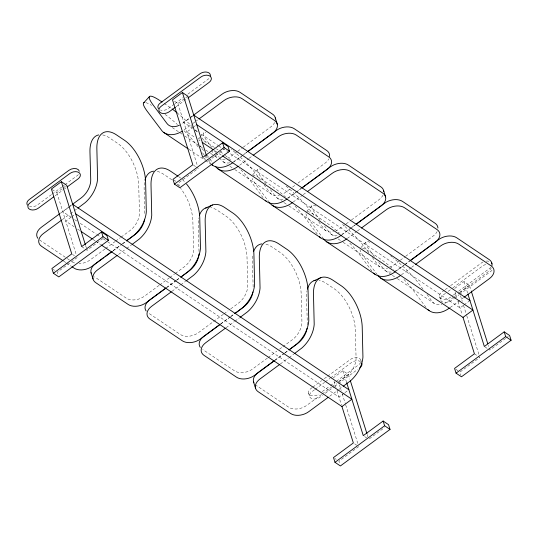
<?xml version="1.0" encoding="UTF-8"?>
<svg xmlns="http://www.w3.org/2000/svg" width="538" height="538" viewBox="0 0 538 538"><rect width="100%" height="100%" fill="white"/><g stroke="black" fill="none" stroke-linecap="round" stroke-linejoin="round"><path stroke-width="0.4" stroke-dasharray="2.69 2.02" d="M198.475 138.508L199.544 137.358M200.075 136.78L203.821 132.738M252.631 174.863L257.971 169.093M306.781 211.219L312.127 205.449M360.937 247.574L366.277 241.804M51.473 194.601L37.344 205.012A6.584 4.311 -17.4 0 1 29.536 206.518M52.146 194.104L61.567 187.17M62.24 186.673L64.264 185.186M64.937 184.689L77.048 175.771A6.584 4.311 -17.4 0 0 78.985 173.579M174.393 104.076L168.333 108.535A6.584 4.311 -17.4 0 1 160.532 110.048M175.065 103.585L183.142 97.634M187.849 94.163L208.038 79.294A6.584 4.311 -17.4 0 0 209.975 77.102M52.092 189.463L56.833 192.644L62.791 188.26M63.45 187.775L65.434 186.309M174.514 101.211L177.903 103.484L185.18 98.124M185.839 97.634L187.823 96.174M55.158 195.785L63.908 189.342M64.58 188.845L65.925 187.856M176.06 106.746L187.5 98.319M60.243 213.344L68.992 206.901M69.664 206.404L71.682 204.917M192.416 116.006L182.321 123.437A17.162 11.486 -56.1 0 1 180.889 124.399M68.077 207.742L62.785 211.642L71.157 217.258M68.743 207.251L71.386 205.301M192.456 116.141L183.855 122.476L192.221 128.098M62.314 219.612L69.752 214.131M70.424 213.633L73.807 211.145M74.479 210.647L76.51 209.154M184.124 129.9L192.234 123.928M192.913 123.431L195.617 121.44M196.289 120.942L197.641 119.947M71.056 217.238L65.764 221.138L74.13 226.754M71.715 216.747L74.365 214.803M193.445 127.102L186.827 131.978L195.2 137.594M194.11 126.612L195.429 125.636M77.169 257.541L57.317 272.161L58.312 275.328M81.682 246.592L87.095 250.231L102.98 238.536M208.166 161.07L225.368 148.401M104.944 249.033L90.142 259.941A13.168 8.621 -17.4 0 1 79.086 263.607M105.616 248.543L115.038 241.602M115.71 241.105L120.425 237.635M121.097 237.144L129.846 230.701A17.162 11.486 -56.1 0 0 139.463 212.322L138.703 184.662A32.919 16.752 66 0 0 117.627 143.364L109.503 137.91A32.919 16.752 66 0 0 102.402 134.883M237.117 151.696L231.058 156.154A17.162 11.486 -56.1 0 1 228.166 157.923M237.789 151.205L242.497 147.735M243.169 147.237L270.762 126.914A13.168 8.621 -17.4 0 0 274.636 122.529M113.054 250.688L121.803 244.245M122.476 243.748L125.838 241.273M246.565 152.362L236.471 159.793A17.162 11.486 -56.1 0 1 233.579 161.561M113.081 250.836L121.87 244.366M122.543 243.869L125.926 241.38M233.539 162.126L241.649 156.148M242.329 155.65L247.056 152.167M118.494 254.474L125.932 248.993M126.605 248.495L131.339 245.012M239.632 165.26L248.415 158.791M249.094 158.293L252.477 155.805M159.1 285.389L144.292 296.297A13.168 8.621 -17.4 0 1 126.242 298.153L94.446 276.801M159.773 284.898L169.194 277.958M169.867 277.46L174.574 273.99M175.247 273.499L183.996 267.056A17.162 11.486 -56.1 0 0 193.619 248.677L192.853 221.017A32.919 16.752 66 0 0 180.6 188.28M289.921 189.046L285.214 192.51A17.162 11.486 -56.1 0 1 282.322 194.279M292.611 187.063L295.308 185.079M297.998 183.095L324.918 163.27A13.168 8.621 -17.4 0 0 328.792 158.885M166.531 287.541L175.953 280.601M176.625 280.103L179.988 277.628M301.394 188.219L290.628 196.148A17.162 11.486 -56.1 0 1 286.263 198.556M166.558 287.689L176.02 280.722M176.699 280.224L180.075 277.736M287.689 198.482L295.806 192.503M296.478 192.005L301.213 188.522M171.972 291.327L180.082 285.348M180.761 284.851L185.496 281.367M293.109 202.113L302.571 195.146M303.244 194.648L306.626 192.16M223.344 314.313L198.448 332.652A13.168 8.621 -17.4 0 1 180.398 334.508L147.903 312.692M224.016 313.815L228.058 310.843M230.748 308.859L238.152 303.412A17.162 11.486 -56.1 0 0 247.769 285.032L247.009 257.372A32.919 16.752 66 0 0 225.933 216.074L217.809 210.62A32.919 16.752 66 0 0 210.708 207.594M345.423 224.407L339.364 228.872A17.162 11.486 -56.1 0 1 336.472 230.634M346.095 223.916L350.803 220.446M351.475 219.948L379.068 199.625A13.168 8.621 -17.4 0 0 382.942 195.24M220.688 323.896L230.109 316.956M230.782 316.458L234.144 313.984M354.872 225.072L344.777 232.503A17.162 11.486 -56.1 0 1 341.886 234.272M220.708 324.044L230.177 317.077M230.849 316.579L234.232 314.091M341.845 234.837L349.956 228.858M350.635 228.361L355.362 224.877M226.128 327.682L234.238 321.704M234.911 321.206L239.645 317.723M347.259 238.469L356.721 231.501M357.4 231.004L360.783 228.516M267.406 358.1L252.598 369.007A13.168 8.621 -17.4 0 1 234.548 370.864L202.752 349.512M268.079 357.609L276.828 351.166M279.518 349.182L282.208 347.198M282.88 346.701L292.302 339.767A17.162 11.486 -56.1 0 0 301.926 321.388L301.159 293.728A32.919 16.752 66 0 0 280.09 252.43L271.966 246.976A32.919 16.752 66 0 0 264.857 243.949M399.573 260.762L393.52 265.227A17.162 11.486 -56.1 0 1 390.628 266.996M400.245 260.271L404.959 256.801M405.632 256.303L433.225 235.98A13.168 8.621 -17.4 0 0 437.098 231.596M274.837 360.252L284.259 353.311M284.932 352.814L288.301 350.339M404.314 264.898L398.934 268.859A17.162 11.486 -56.1 0 1 394.569 271.266M404.993 264.4L409.7 260.93M274.864 360.399L284.326 353.432M285.005 352.935L288.381 350.446M395.995 271.192L404.112 265.214M404.784 264.716L409.519 261.233M280.278 364.038L288.388 358.059M289.067 357.562L293.802 354.078M401.415 274.824L410.877 267.857M411.557 267.359L414.933 264.871M312.161 387.616L310.816 388.604A6.584 4.311 -17.4 0 0 309.915 394.986A6.584 4.311 -17.4 0 0 318.94 394.058M312.834 387.118L321.583 380.675M324.273 378.691L326.969 376.708M327.642 376.217L350.52 359.364A6.584 4.311 -17.4 0 1 359.545 358.436A6.584 4.311 -17.4 0 1 358.644 364.818L335.766 381.671M444.502 290.15L441.812 292.134A6.584 4.311 -17.4 0 0 440.911 298.516A6.584 4.311 -17.4 0 0 449.929 297.588L452.626 295.604M445.175 289.652L449.882 286.189M450.555 285.691L481.517 262.894A6.584 4.311 -17.4 0 1 482.936 262.04M314.501 389.788L311.811 391.772A6.584 4.311 -17.4 0 0 310.91 398.154A6.584 4.311 -17.4 0 0 319.935 397.226L322.625 395.242M315.174 389.29L324.596 382.357M325.268 381.859L329.976 378.389M330.655 377.891L351.516 362.531A6.584 4.311 -17.4 0 1 360.541 361.603M445.491 293.318L442.801 295.301A6.584 4.311 -17.4 0 0 441.9 301.683A6.584 4.311 -17.4 0 0 450.925 300.755L453.615 298.772M448.188 291.334L452.223 288.361M452.895 287.864L482.505 266.061A6.584 4.311 -17.4 0 1 486.648 264.346M333.015 378.059L342.941 370.749L348.355 374.381L349.861 379.189M454.745 288.408L464.005 281.589L469.425 285.221L471.18 290.829M322.302 391.577L329.707 386.129M330.379 385.632L335.093 382.162M453.299 295.106L455.989 293.129M458.679 291.145L489.634 268.348A6.584 4.311 -17.4 0 0 490.784 267.305M338.429 381.698L348.355 374.381M459.499 292.531L469.425 285.221M321.556 394.455L306.754 405.363A13.168 8.621 -17.4 0 1 288.704 407.219L256.209 385.403M322.228 393.964L331.65 387.024M332.323 386.526L336.364 383.554M339.054 381.57L346.459 376.123A17.162 11.486 -56.1 0 0 356.075 357.743L355.315 330.083A32.919 16.752 66 0 0 334.239 288.785L326.115 283.331A32.919 16.752 66 0 0 319.014 280.305M453.729 297.117L447.67 301.583A17.162 11.486 -56.1 0 1 444.778 303.351M454.402 296.626L459.109 293.156M459.782 292.659L487.374 272.342A13.168 8.621 -17.4 0 0 491.248 267.951M325.315 393.258L334.064 386.815M334.737 386.318L357.615 369.471M454.287 298.274L459.001 294.804M459.674 294.306L490.629 271.508A6.584 4.311 -17.4 0 0 492.566 269.316M329.693 396.257L338.483 389.788M339.155 389.29L342.538 386.802M450.151 307.548L463.669 297.588M344.259 393.15L338.967 397.051L106.726 241.138M344.925 392.666L348.893 389.741M463.346 305.456L460.037 307.891L227.09 151.508M464.005 304.965L469.297 301.072M358.765 446.587L338.913 461.207L339.908 464.375M369.357 438.793L384.576 427.582M505.639 338.422L489.762 350.117L488.255 345.309M506.305 337.931L508.289 336.472M164.103 103.424L168.165 106.147A32.919 5.595 42.8 0 1 170.929 108.084M195.012 129.967L197.802 131.844M201.286 134.184L218.024 145.421M218.724 145.892L221.515 147.762M222.207 148.232L226.397 151.037M214.406 147.486L208.314 143.397A32.919 5.595 42.8 0 0 203.519 140.485M198.683 139.934L200.082 140.869M214.723 150.701L218.213 153.048M218.912 153.512L221.696 155.388M172.241 127.567L179.9 132.704M180.593 133.175L181.985 134.11M184.769 135.98L199.396 145.791M200.089 146.262L202.873 148.132M205.657 150.001L209.84 152.805M210.533 153.269L214.016 155.61M214.709 156.074L217.493 157.943A17.162 11.486 -56.1 0 1 215.691 156.188L214.232 154.238M222.914 161.582L227.09 164.386M229.874 166.255L234.05 169.06M234.75 169.531L271.65 194.299M277.063 197.937L283.331 202.147M284.03 202.611L288.207 205.415M288.899 205.886L325.806 230.654M331.22 234.292L335.396 237.097M338.18 238.966L342.356 241.77M343.056 242.241L379.956 267.016M385.369 270.648L391.637 274.857M392.337 275.321L396.513 278.126M397.205 278.597L434.112 303.371M203.425 157.89L206.807 160.163M485.02 346.936L487.051 348.301M188.865 149.308L204.877 160.062M205.57 160.526L210.445 163.801M193.498 165.2L195.529 166.565M196.209 167.015L198.24 168.381L178.387 183.001L179.376 186.168M474.415 353.796L479.835 357.427L459.983 372.047L460.972 375.215M173.646 179.82L176.356 181.636M455.921 369.324L457.952 370.682M171.783 179.719L163.66 174.265A32.919 16.752 66 0 0 156.551 171.239M74.641 219.598L76.732 221.004M80.223 223.344L96.262 234.111M96.961 234.581L100.445 236.922M103.235 238.798L106.026 240.668M77.62 229.094L79.711 230.499M92.96 239.397L95.051 240.802M95.751 241.266L100.633 244.548M364.63 436.553L366.66 437.919M72.428 254.36L74.459 255.725M354.703 443.863L356.734 445.229M39.597 239.982L66.557 258.085M67.25 258.549L70.707 260.869M63.706 261.165L65.777 262.557M66.47 263.021L71.312 266.27M53.255 269.437L54.607 270.345M334.851 458.484L336.21 459.391M210.688 163.552L207.46 159.389M423.07 289.256L418.692 283.405A32.919 5.595 42.8 0 0 393.581 258.173M426.957 294.454L432.303 301.61A17.162 11.486 -56.1 0 0 441.839 304.447M426.035 307.433L412.814 289.753A32.919 5.595 42.8 0 0 403.292 278.825M374.327 256.539L369.956 250.688A32.919 5.595 42.8 0 1 369.915 242.282M378.705 262.389L383.56 268.886A17.162 11.486 -56.1 0 0 393.103 271.724M368.913 252.9L364.542 247.05A32.919 5.595 42.8 0 0 342.598 224.467M372.316 257.453L378.147 265.254A17.162 11.486 -56.1 0 0 387.69 268.092M377.293 274.71L364.078 257.029A32.919 5.595 42.8 0 1 359.989 249.76M371.879 271.078L358.658 253.398A32.919 5.595 42.8 0 0 349.135 242.47M320.177 220.183L315.799 214.332A32.919 5.595 42.8 0 1 317.709 206.854M324.548 226.034L329.411 232.53A17.162 11.486 -56.1 0 0 338.947 235.368M313.788 215.247L310.386 210.694A32.919 5.595 42.8 0 0 285.274 185.462M318.651 221.743L323.997 228.899A17.162 11.486 -56.1 0 0 333.533 231.737M323.634 239.013L309.922 220.674A32.919 5.595 42.8 0 1 305.84 213.404M317.238 234.064L304.508 217.043A32.919 5.595 42.8 0 0 293.822 204.924M266.021 183.828L261.65 177.977A32.919 5.595 42.8 0 1 261.038 169.349M270.399 189.679L275.254 196.175A17.162 11.486 -56.1 0 0 284.797 199.013M260.607 180.19L256.229 174.339A32.919 5.595 42.8 0 0 231.125 149.107M264.01 184.742L269.841 192.543A17.162 11.486 -56.1 0 0 279.383 195.381M269.477 202.658L255.772 184.319A32.919 5.595 42.8 0 1 252.107 178.394M263.082 197.708L250.352 180.687A32.919 5.595 42.8 0 0 239.074 167.977M211.871 147.473L207.493 141.622A32.919 5.595 42.8 0 1 205.859 132.671M214.299 150.721L215.274 152.019M215.758 152.671L219.161 157.224M219.645 157.869L221.105 159.82A17.162 11.486 -56.1 0 0 230.641 162.658M202.08 137.984L205.482 142.536M211.313 150.337L213.747 153.586M203.572 150.586L201.615 147.963A32.919 5.595 42.8 0 1 200.015 145.704M207.002 155.166L209.45 158.441M209.941 159.1L213.364 163.68M198.159 146.948L196.202 144.332A32.919 5.595 42.8 0 0 182.705 129.443M202.564 152.846L204.036 154.809M204.521 155.462L206.969 158.737M464.005 281.589L467.73 293.459M460.501 295.739L462.256 301.347M463.514 305.349L466.527 314.965M466.776 315.766L478.827 354.226M455.074 292.06L456.809 297.601M458.046 301.562L462.263 315.012M439.539 296.66L440.535 299.827M360.911 360.285L361.657 362.666M367.185 434.475L367.938 436.876M342.941 370.749L346.411 381.825M339.438 384.899L341.193 390.507M342.195 393.715L345.463 404.125M345.712 404.926L358.012 444.186M334.004 381.227L335.988 387.555M336.983 390.722L341.448 404.966M308.55 393.13L309.538 396.298M206.673 156.323L207.17 157.903M177.903 103.484L197.244 165.213M85.609 245.483L87.095 250.231M56.833 192.644L76.423 255.167M307.339 325.026L306.573 297.359A32.919 16.752 66 0 1 307.07 290.668M253.142 286.996L252.423 261.004A32.919 16.752 66 0 1 252.914 254.313M199.006 251.475L198.266 224.649A32.919 16.752 66 0 1 198.764 217.957M144.809 213.445L144.117 188.293A32.919 16.752 66 0 1 144.608 181.602M176.968 112.751A32.919 5.595 42.8 0 1 192.557 127.055M195.328 129.981A32.919 5.595 42.8 0 1 197.863 132.805M165.052 114.426A32.919 5.595 42.8 0 1 177.459 124.554M145.832 102.664A32.919 5.595 42.8 0 1 151.629 105.414M225.227 159.026A17.162 11.486 -56.1 0 1 221.037 159.309M216.437 148.851A32.919 5.595 42.8 0 1 218.072 149.974M220.365 151.635A32.919 5.595 42.8 0 1 224.622 154.944M225.247 155.448A32.919 5.595 42.8 0 1 231.609 160.909M198.764 138.858A32.919 5.595 42.8 0 1 199.981 139.019M285.765 197.264A32.919 5.595 42.8 0 0 270.587 185.206L262.47 179.753A32.919 5.595 42.8 0 0 252.921 175.213M307.07 211.569A32.919 5.595 42.8 0 1 316.62 216.108L324.744 221.562A32.919 5.595 42.8 0 1 339.384 233.142M390.494 255.718A32.919 5.595 42.8 0 1 392.337 257.164M362.444 248.085A32.919 5.595 42.8 0 1 370.776 252.463L378.9 257.917A32.919 5.595 42.8 0 1 393.54 269.498M486.211 261.105A6.584 4.311 -17.4 0 1 489.318 261.381M74.533 262.961A13.168 8.621 -17.4 0 1 72.092 261.798M177.063 184.191A32.919 16.752 66 0 1 178.603 185.859M178.69 176.652A32.919 16.752 66 0 1 180.681 178.118M182.402 179.598A32.919 16.752 66 0 1 184.998 182.214"/><path stroke-width="0.81" d="M143.787 102.731L149.665 96.383M61.345 181.703L51.419 189.013L71.756 253.902L51.904 268.523L53.39 273.277L58.803 276.909L108.434 240.358L106.948 235.61L101.534 231.972L81.682 246.592L61.345 181.703L66.759 185.334L85.36 244.689M182.409 92.536L172.483 99.846L192.819 164.742L172.967 179.362L174.46 184.11L179.874 187.749L229.504 151.198L228.018 146.45L222.597 142.812L202.745 157.432L182.409 92.536L187.823 96.174L206.424 155.529M53.813 196.774L38.332 208.172A6.584 4.311 -17.4 0 1 29.308 209.1A6.584 4.311 -17.4 0 1 30.209 202.718L69.913 173.478A6.584 4.311 -17.4 0 1 78.938 172.55A6.584 4.311 -17.4 0 1 78.037 178.932L67.27 186.861M175.381 107.244L169.329 111.702A6.584 4.311 -17.4 0 1 160.304 112.63A6.584 4.311 -17.4 0 1 161.205 106.248L200.909 77.008A6.584 4.311 -17.4 0 1 209.934 76.08A6.584 4.311 -17.4 0 1 209.033 82.462L188.172 97.829M59.57 213.835L41.399 227.218A13.168 8.621 -17.4 0 0 37.835 238.321M72.354 204.42L81.103 197.977A17.162 11.486 -56.1 0 0 90.727 179.605L89.96 151.938A32.919 16.752 66 0 1 98.716 134.917M193.088 115.509L222.026 94.197A13.168 8.621 -17.4 0 1 240.076 92.341L272.564 114.157A13.168 8.621 -17.4 0 1 275.456 118.985M61.635 220.109L43.383 233.553A13.168 8.621 -17.4 0 0 41.581 246.317L63.013 260.701M77.862 208.159L85.186 202.638A25.952 17.364 -56.1 0 0 97.586 178.959L96.867 148.871A32.919 16.752 66 0 1 116.41 134.843L124.534 140.297A32.919 16.752 66 0 1 145.603 181.588L146.323 211.676A25.952 17.364 -56.1 0 1 133.928 235.362L126.598 240.883M198.999 118.952L224.01 100.525A13.168 8.621 -17.4 0 1 242.06 98.669L274.548 120.485A13.168 8.621 -17.4 0 1 272.746 133.249L247.736 151.669M53.39 273.277L103.02 236.72L108.434 240.358M174.46 184.11L224.09 147.56L229.504 151.198M96.228 263.082L103.632 257.628M104.977 256.639L111.709 251.683M126.511 240.775L135.26 234.333A17.162 11.486 -56.1 0 0 144.648 219.222M247.917 151.366L276.176 130.552A13.168 8.621 -17.4 0 1 294.225 128.696L326.721 150.512A13.168 8.621 -17.4 0 1 329.559 156.504M112.402 251.333L92.126 266.27A13.168 8.621 -17.4 0 1 74.076 268.126L71.998 266.734M117.143 255.469L97.539 269.908A13.168 8.621 -17.4 0 0 95.737 282.672L128.226 304.481A13.168 8.621 -17.4 0 0 146.275 302.625L165.879 288.186M132.018 244.514L139.342 238.993A25.952 17.364 -56.1 0 0 151.736 215.314L151.023 185.227A32.919 16.752 66 0 1 170.566 171.198L178.011 176.195M253.149 155.307L278.159 136.881A13.168 8.621 -17.4 0 1 296.209 135.025L328.705 156.84A13.168 8.621 -17.4 0 1 326.902 169.605L301.885 188.024M165.859 288.038L149.705 299.928A13.168 8.621 -17.4 0 0 146.141 311.031M181.34 276.64L189.41 270.688A17.162 11.486 -56.1 0 0 198.993 253.923M302.067 187.722L330.332 166.908A13.168 8.621 -17.4 0 1 348.382 165.052L380.87 186.868A13.168 8.621 -17.4 0 1 383.769 191.696M180.755 277.238L188.078 271.717A25.952 17.364 -56.1 0 0 200.479 248.031L199.759 217.944A32.919 16.752 66 0 0 186.518 183.976M171.299 291.825L151.689 306.263A13.168 8.621 -17.4 0 0 149.887 319.027L182.382 340.836A13.168 8.621 -17.4 0 0 200.432 338.98L220.035 324.542M186.168 280.87L193.492 275.348A25.952 17.364 -56.1 0 0 205.893 251.67L205.173 221.582A32.919 16.752 66 0 1 224.716 207.554L232.84 213.008A32.919 16.752 66 0 1 253.909 254.299L254.629 284.387A25.952 17.364 -56.1 0 1 242.234 308.072L234.904 313.593M307.306 191.662L332.316 173.236A13.168 8.621 -17.4 0 1 350.366 171.38L382.854 193.196A13.168 8.621 -17.4 0 1 381.052 205.96L356.042 224.38M219.343 324.885L203.862 336.284A13.168 8.621 -17.4 0 0 200.297 347.387M234.817 313.486L243.566 307.043A17.162 11.486 -56.1 0 0 252.954 291.932M356.223 224.077L384.482 203.263A13.168 8.621 -17.4 0 1 402.532 201.407L435.027 223.223A13.168 8.621 -17.4 0 1 437.919 228.051M225.449 328.18L205.846 342.619A13.168 8.621 -17.4 0 0 204.043 355.383L236.532 377.192A13.168 8.621 -17.4 0 0 254.582 375.336L274.185 360.897M240.325 317.225L247.648 311.704A25.952 17.364 -56.1 0 0 260.049 288.025L259.329 257.937A32.919 16.752 66 0 1 278.872 243.909L286.996 249.363A32.919 16.752 66 0 1 308.066 290.654L308.785 320.742A25.952 17.364 -56.1 0 1 296.384 344.428L289.061 349.949M361.455 228.018L386.466 209.598A13.168 8.621 -17.4 0 1 404.515 207.735L437.011 229.551A13.168 8.621 -17.4 0 1 435.208 242.315L410.191 260.735M274.165 360.749L258.011 372.639A13.168 8.621 -17.4 0 0 253.855 382.76M288.973 349.841L297.716 343.399A17.162 11.486 -56.1 0 0 307.104 328.288M410.373 260.432L438.638 239.618A13.168 8.621 -17.4 0 1 456.688 237.762L489.176 259.578A13.168 8.621 -17.4 0 1 492.014 265.57M279.605 364.535L260.002 378.974A13.168 8.621 -17.4 0 0 258.193 391.738L290.688 413.547A13.168 8.621 -17.4 0 0 308.738 411.691L328.341 397.252M294.474 353.58L301.798 348.059A25.952 17.364 -56.1 0 0 314.199 324.38L313.479 294.293A32.919 16.752 66 0 1 333.022 280.264L341.146 285.718A32.919 16.752 66 0 1 362.215 327.01L362.935 357.097A25.952 17.364 -56.1 0 1 350.541 380.783L343.21 386.304M415.612 264.373L440.622 245.953A13.168 8.621 -17.4 0 1 458.672 244.091L491.16 265.906A13.168 8.621 -17.4 0 1 489.358 278.671L464.348 297.09M101.332 245.012L341.946 406.546L351.872 399.236L75.69 213.828M222.396 155.852L463.01 317.386L472.936 310.076L196.753 124.668M341.946 406.546L353.352 442.956L333.499 457.576L334.986 462.324L340.406 465.955L390.037 429.405L388.544 424.657L383.13 421.025L363.278 435.645L346.66 382.619M463.01 317.386L474.415 353.796L454.57 368.416L456.056 373.164L461.47 376.795L511.1 340.245L509.614 335.497L504.193 331.865L484.341 346.485L467.973 294.252M334.986 462.324L384.616 425.773L390.037 429.405M456.056 373.164L505.686 336.613L511.1 340.245M232.86 162.624L230.883 163.956A25.952 17.364 -56.1 0 1 211.542 164.426M238.28 166.255L236.296 167.594A25.952 17.364 -56.1 0 1 216.491 167.627L215.321 166.303M287.016 198.979L285.032 200.311A25.952 17.364 -56.1 0 1 265.227 200.351M292.43 202.611L290.446 203.949A25.952 17.364 -56.1 0 1 270.641 203.983L269.477 202.658M341.166 235.335L339.189 236.666A25.952 17.364 -56.1 0 1 319.377 236.707M346.586 238.966L344.602 240.304A25.952 17.364 -56.1 0 1 324.797 240.338L323.634 239.013M395.322 271.69L393.339 273.022A25.952 17.364 -56.1 0 1 373.533 273.062M400.736 275.321L398.759 276.66A25.952 17.364 -56.1 0 1 378.947 276.693L378.174 275.812M449.472 308.045L447.495 309.377A25.952 17.364 -56.1 0 1 427.683 309.417M205.61 208.038L212.51 204.971M313.916 280.749L320.816 277.682M193.781 115.166L469.963 300.581M162.072 102.059L160.042 100.693A32.919 5.595 42.8 0 0 153.343 105.266L166.948 123.464A17.162 11.486 -56.1 0 0 179.43 125.206M202.174 142.274L213.33 149.766M163.801 132.482L188.166 148.844M211.145 164.272L212.537 165.206M217.951 168.838L266.687 201.562M272.107 205.193L320.843 237.917M326.257 241.549L374.993 274.272M380.413 277.904L429.149 310.628M72.711 204.332L348.893 389.741M81.103 231.434L92.267 238.926M504.193 331.865L505.686 336.613M471.429 291.63L487.751 343.708M383.601 190.573L385.585 196.901M383.13 421.025L384.616 425.773M275.295 117.862L277.278 124.191M350.366 380.796L366.936 433.668M222.597 142.812L224.09 147.56M253.479 381.698L255.463 388.032M101.534 231.972L103.02 236.72M91.023 272.631L93.007 278.966M172.093 108.938A32.919 5.595 42.8 0 1 176.968 112.751M144.608 102.502A32.919 5.595 42.8 0 0 147.466 111.608L162.335 131.272A25.952 17.364 -56.1 0 0 182.14 131.238M158.428 108.636A6.584 4.311 -17.4 0 1 160.21 103.088L199.914 73.847A6.584 4.311 -17.4 0 1 207.009 72.153A6.584 4.311 -17.4 0 1 210.358 75.912M491.423 262.793A6.584 4.311 -17.4 0 1 491.907 263.815M144.944 180.129A32.919 16.752 66 0 1 153.606 171.158M91.399 273.694A13.168 8.621 -17.4 0 1 95.556 263.573M199.524 215.106A32.919 16.752 66 0 1 207.022 207.628M253.674 251.461A32.919 16.752 66 0 1 261.912 243.869M307.406 289.195A32.919 16.752 66 0 1 315.329 280.338M79.315 171.239A6.584 4.311 -17.4 0 0 68.925 170.317L29.22 199.558A6.584 4.311 -17.4 0 0 27.438 205.106M361.906 363.453A6.584 4.311 -17.4 0 1 359.633 367.985"/></g></svg>
